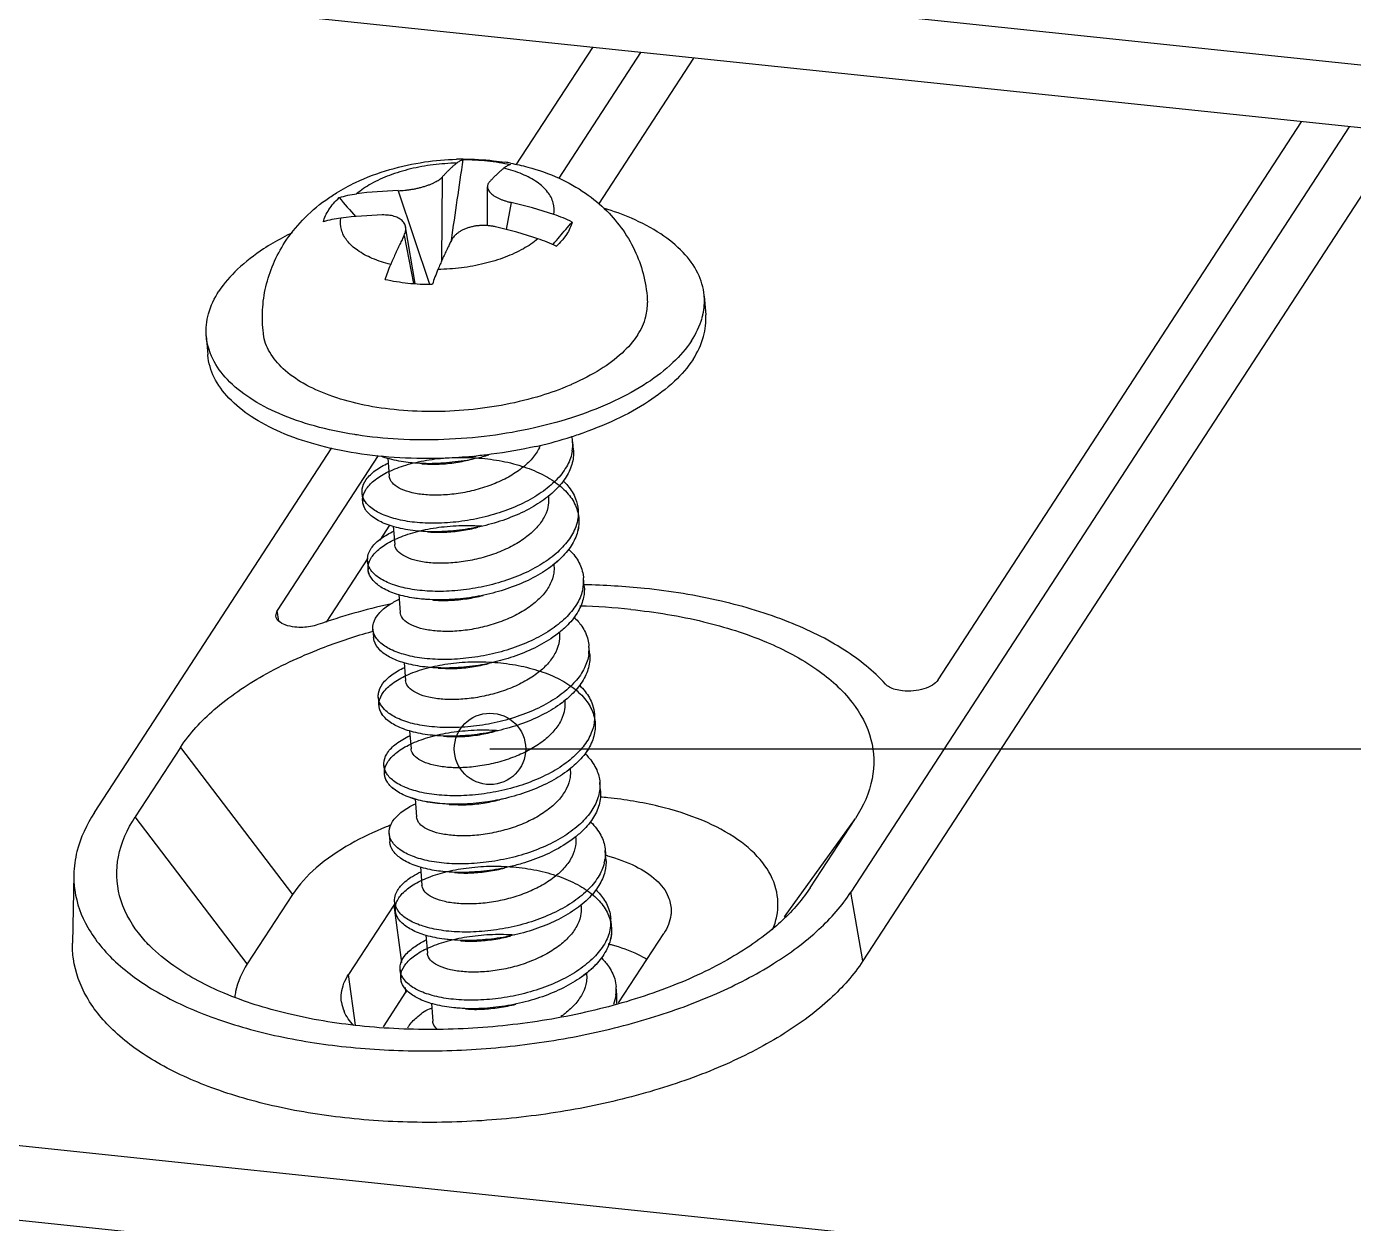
# Model space of a CAD drawing. Header units: inches. Extents: x 491 to 935, y -1750 to -1437.
# Drawn here: x 584.47 to 603.07, y -1725.82 to -1709.05 of the extents above; entities that cross this region are included whole.
import ezdxf

# ---------------------------------------------------------------- set-up
doc = ezdxf.new("R2010")
doc.units = ezdxf.units.IN
doc.header["$MEASUREMENT"] = 0
doc.layers.add('3_ALL_AXES', color=7, linetype='Continuous')
doc.layers.add('5', color=7, linetype='Continuous')
doc.layers.add('from', color=7, linetype='Continuous', lineweight=13)
doc.dimstyles.get("Standard").update_dxf_attribs({"dimtxt": 0.18, "dimasz": 0.18, "dimexe": 0.18, "dimexo": 0.0625, "dimgap": 0.09, "dimtad": 0, "dimzin": 0, "dimdsep": 46, "dimtxsty": 'Standard', "dimcen": 0.09, "dimadec": 0, "dimazin": 0, "dimtfac": 1, "dimtofl": 0, "dimtmove": 0, "dimatfit": 3, "dimfxl": 1, "dimtolj": 1, "dimtzin": 0, "dimarcsym": 0})

msp = doc.modelspace()

# ---------------------------------------------------------------- linework, layer by layer
at = {"color": 7, "linetype": 'Continuous'}
for p, q in [((590.296, -1711.159), (590.287, -1712.341)), ((590.935, -1711.838), (590.932, -1711.292)), ((589.679, -1711.348), (590.118, -1712.658)), ((591.265, -1711.514), (591.193, -1711.892)), ((589.919, -1712.648), (589.786, -1711.857)), ((589.765, -1711.974), (589.896, -1712.647)), ((592.041, -1711.961), (591.988, -1712.034)), ((591.848, -1712.105), (591.858, -1712.094)), ((592.136, -1714.986), (592.127, -1714.866)), ((589.174, -1715.583), (589.184, -1715.702)), ((592.212, -1715.941), (592.203, -1715.821)), ((589.251, -1716.537), (589.26, -1716.657)), ((592.289, -1716.896), (592.279, -1716.776)), ((589.327, -1717.492), (589.336, -1717.612)), ((592.365, -1717.85), (592.355, -1717.731)), ((589.403, -1718.447), (589.412, -1718.567)), ((592.441, -1718.805), (592.432, -1718.686)), ((589.479, -1719.402), (589.489, -1719.521)), ((592.517, -1719.76), (592.508, -1719.641)), ((589.555, -1720.357), (589.565, -1720.476)), ((592.593, -1720.715), (592.584, -1720.596)), ((589.632, -1721.312), (589.641, -1721.431)), ((592.67, -1721.67), (592.66, -1721.551)), ((589.708, -1722.267), (589.717, -1722.386)), ((592.746, -1722.625), (592.736, -1722.505))]:
    msp.add_line(p, q, dxfattribs=at)
for centre, radius, start, end in [((381.893, -1681.198), 210.803, 351.58589, 351.89665), ((687.771, -1626.764), 130.213, 220.56639, 220.72041), ((589.818, -1717.035), 5.689, 91.402, 97.2625), ((589.597, -1717.376), 5.689, 91.402, 97.2625), ((589.708, -1718.212), 6.877, 71.7432, 76.9098), ((591.247, -1713.546), 1.963, 63.6258, 71.7457), ((589.486, -1718.553), 6.877, 71.7432, 76.9098), ((530.757, -1659.674), 80.505, 319.46532, 319.65943), ((591.025, -1713.886), 1.963, 63.6258, 71.7457), ((544.903, -1671.764), 61.897, 319.34037, 319.46062), ((591.604, -1714.907), 0.524, 4.4266, 12.6371), ((591.147, -1714.698), 0.572, 333.907, 337.4091), ((591.582, -1714.909), 0.546, 350.7614, 4.4492), ((590.11, -1712.183), 2.989, 282.8822, 286.3924), ((590.842, -1714.454), 1.509, 308.3588, 308.6868), ((589.559, -1716.484), 0.317, 211.0445, 215.3136), ((591.722, -1716.817), 0.558, 348.7578, 351.985), ((591.732, -1716.818), 0.548, 351.9432, 4.3902), ((591.816, -1717.774), 0.54, 353.2743, 4.552), ((591.821, -1717.774), 0.536, 352.2788, 353.2498), ((591.045, -1717.285), 1.551, 306.9086, 308.2212), ((591.157, -1718.287), 1.492, 308.3615, 309.21), ((589.861, -1720.305), 0.313, 210.9901, 214.7367), ((592.013, -1720.634), 0.573, 346.2193, 351.9631), ((592.115, -1721.593), 0.547, 350.649, 4.4459), ((591.334, -1721.084), 1.577, 305.6233, 308.2195), ((592.207, -1722.549), 0.531, 352.1898, 4.6517), ((592.216, -1722.668), 0.531, 354.0629, 4.6551), ((592.209, -1722.667), 0.539, 352.1248, 354.0569)]:
    msp.add_arc(centre, radius, start, end, dxfattribs=at)
for points, start_tangent, end_tangent in [([(590.501, -1710.962), (590.546, -1710.931), (590.591, -1710.912)], (0.779853, 0.625963), (0.95978, 0.280754)), ([(590.591, -1710.912), (590.934, -1710.93), (591.254, -1710.982)], (1, -0.000593), (0.975716, -0.219041)), ([(590.501, -1710.962), (590.172, -1710.986), (589.853, -1711.044), (589.558, -1711.134), (589.303, -1711.252), (589.099, -1711.392)], (-0.999856, -0.016944), (-0.761486, -0.648181)), ([(590.501, -1710.962), (590.467, -1710.991), (590.431, -1711.022), (590.396, -1711.055), (590.361, -1711.09), (590.327, -1711.125), (590.296, -1711.159)], (-0.779853, -0.625963), (-0.668019, -0.744144)), ([(591.163, -1711.032), (591.129, -1711.06), (591.094, -1711.091), (591.058, -1711.125), (591.023, -1711.159), (590.989, -1711.194), (590.958, -1711.228)], (-0.779853, -0.625963), (-0.668019, -0.744144)), ([(591.254, -1710.982), (591.209, -1711.001), (591.163, -1711.032)], (-0.95978, -0.280754), (-0.779853, -0.625963)), ([(591.862, -1711.682), (591.855, -1711.52), (591.776, -1711.367), (591.629, -1711.23), (591.421, -1711.117), (591.163, -1711.032)], (0.173666, 0.984805), (-0.970576, 0.240796)), ([(589.679, -1711.348), (589.726, -1711.346), (589.773, -1711.342), (589.821, -1711.337), (589.871, -1711.329), (589.922, -1711.32), (589.974, -1711.308), (590.024, -1711.295), (590.073, -1711.28), (590.118, -1711.264), (590.16, -1711.247), (590.197, -1711.229), (590.228, -1711.212), (590.255, -1711.194), (590.277, -1711.177), (590.296, -1711.159)], (0.999688, 0.024997), (0.668019, 0.744144)), ([(590.958, -1711.228), (590.944, -1711.247), (590.936, -1711.266), (590.932, -1711.286), (590.932, -1711.292)], (-0.668019, -0.744144), (0.005353, -0.999986)), ([(590.932, -1711.292), (590.933, -1711.307), (590.94, -1711.329), (590.952, -1711.351), (590.971, -1711.374), (590.995, -1711.397), (591.024, -1711.419), (591.058, -1711.439), (591.095, -1711.458), (591.134, -1711.474), (591.175, -1711.489), (591.219, -1711.502), (591.265, -1711.514)], (0.005353, -0.999986), (0.97408, -0.226202)), ([(588.711, -1711.612), (588.775, -1711.527), (588.855, -1711.445)], (0.545667, 0.838002), (0.737137, 0.675743)), ([(588.855, -1711.445), (588.975, -1711.413), (589.099, -1711.392)], (0.954635, 0.297777), (0.991898, 0.12704)), ([(588.633, -1711.785), (588.663, -1711.698), (588.711, -1711.612)], (0.239257, 0.970956), (0.545667, 0.838002)), ([(589.786, -1711.857), (589.78, -1711.831), (589.767, -1711.804), (589.748, -1711.779), (589.724, -1711.757), (589.694, -1711.737), (589.661, -1711.721), (589.624, -1711.708), (589.586, -1711.698), (589.545, -1711.692), (589.503, -1711.689), (589.458, -1711.688)], (-0.165177, 0.986264), (-0.999688, -0.024997)), ([(588.878, -1711.732), (588.753, -1711.754), (588.633, -1711.785)], (-0.991898, -0.12704), (-0.954635, -0.297777)), ([(589.576, -1712.383), (589.318, -1712.297), (589.111, -1712.184), (588.964, -1712.047), (588.885, -1711.894), (588.878, -1711.732)], (-0.970576, 0.240796), (0.173666, 0.984805)), ([(589.765, -1711.974), (589.778, -1711.944), (589.785, -1711.915), (589.788, -1711.887), (589.787, -1711.859), (589.786, -1711.857)], (0.450014, 0.893022), (-0.165177, 0.986264)), ([(591.043, -1711.855), (590.995, -1711.845), (590.948, -1711.839), (590.899, -1711.836), (590.849, -1711.836), (590.797, -1711.84), (590.745, -1711.847), (590.694, -1711.859), (590.646, -1711.873), (590.6, -1711.892), (590.559, -1711.913), (590.523, -1711.936), (590.492, -1711.961), (590.466, -1711.987), (590.444, -1712.014), (590.427, -1712.044)], (-0.97408, 0.226202), (-0.450014, -0.893022)), ([(592.119, -1711.787), (592.089, -1711.875), (592.041, -1711.961)], (-0.239257, -0.970956), (-0.545667, -0.838002)), ([(589.765, -1711.974), (589.735, -1712.035), (589.704, -1712.099), (589.671, -1712.168), (589.639, -1712.239), (589.607, -1712.311), (589.576, -1712.383)], (-0.450014, -0.893022), (-0.390975, -0.920401)), ([(591.64, -1712.022), (591.436, -1712.162), (591.181, -1712.28), (590.887, -1712.37), (590.567, -1712.429), (590.238, -1712.452)], (-0.761486, -0.648181), (-0.999856, -0.016944)), ([(590.427, -1712.044), (590.397, -1712.104), (590.366, -1712.169), (590.334, -1712.237), (590.301, -1712.308), (590.269, -1712.38), (590.238, -1712.452)], (-0.450014, -0.893022), (-0.390975, -0.920401)), ([(591.988, -1712.034), (591.977, -1712.046), (591.897, -1712.128)], (-0.639953, -0.768414), (-0.737137, -0.675743)), ([(589.499, -1712.591), (589.535, -1712.488), (589.576, -1712.383)], (0.311926, 0.950106), (0.390975, 0.920401)), ([(589.499, -1712.591), (589.818, -1712.643), (590.161, -1712.66)], (0.975716, -0.219041), (1, -0.000593)), ([(590.238, -1712.452), (590.197, -1712.557), (590.161, -1712.66)], (-0.390975, -0.920401), (-0.311926, -0.950106)), ([(592.121, -1714.997), (592.053, -1715.193), (591.916, -1715.383), (591.717, -1715.557), (591.466, -1715.71), (591.175, -1715.835), (590.858, -1715.928), (590.531, -1715.987), (590.21, -1716.009), (589.911, -1715.996), (589.648, -1715.949), (589.434, -1715.873), (589.279, -1715.773), (589.206, -1715.684)], (-0.16055, -0.987028), (-0.490765, 0.871292)), ([(591.66, -1714.95), (591.56, -1715.1), (591.411, -1715.239), (591.226, -1715.361), (591.011, -1715.462), (590.771, -1715.54), (590.523, -1715.592), (590.285, -1715.614), (590.067, -1715.61), (589.875, -1715.581), (589.721, -1715.529), (589.617, -1715.462), (589.563, -1715.382), (589.557, -1715.35)], (-0.439621, -0.898183), (-0.070821, 0.997489)), ([(592.136, -1714.986), (592.137, -1715.06), (592.088, -1715.259), (591.969, -1715.452), (591.785, -1715.632)], (0.080798, -0.99673), (-0.780572, -0.625066)), ([(589.175, -1715.582), (589.177, -1715.527), (589.233, -1715.397), (589.36, -1715.272), (589.542, -1715.165)], (-0.083394, 0.996517), (0.903287, 0.429037)), ([(591.778, -1715.638), (591.545, -1715.792), (591.262, -1715.926), (590.948, -1716.028), (590.621, -1716.095), (590.295, -1716.126), (589.988, -1716.121), (589.714, -1716.082), (589.486, -1716.011), (589.317, -1715.916), (589.214, -1715.801), (589.183, -1715.674), (589.226, -1715.542), (589.339, -1715.415), (589.519, -1715.3), (589.756, -1715.204), (590.039, -1715.133), (590.354, -1715.093), (590.686, -1715.088), (591.018, -1715.118), (591.335, -1715.185), (591.621, -1715.287), (591.862, -1715.42), (592.046, -1715.579), (592.165, -1715.759), (592.213, -1715.952), (592.188, -1716.151), (592.09, -1716.347), (591.926, -1716.532), (591.703, -1716.699), (591.432, -1716.841), (591.126, -1716.954), (590.802, -1717.032), (590.474, -1717.075), (590.159, -1717.081), (589.872, -1717.053), (589.629, -1716.992), (589.44, -1716.903), (589.316, -1716.794), (589.261, -1716.67), (589.281, -1716.539), (589.372, -1716.41), (589.532, -1716.29), (589.752, -1716.187), (590.021, -1716.107), (590.328, -1716.057), (590.656, -1716.04), (590.852, -1716.047)], (-0.784137, -0.620587), (0.997816, -0.066059)), ([(590.015, -1716.123), (589.988, -1716.121), (589.714, -1716.082), (589.486, -1716.011), (589.317, -1715.916), (589.214, -1715.801), (589.183, -1715.674), (589.226, -1715.542), (589.339, -1715.415), (589.519, -1715.3), (589.756, -1715.204), (590.039, -1715.133), (590.354, -1715.093), (590.686, -1715.088), (591.018, -1715.118), (591.335, -1715.185), (591.621, -1715.287), (591.862, -1715.42), (592.046, -1715.579), (592.165, -1715.759), (592.213, -1715.952), (592.188, -1716.151), (592.09, -1716.347), (591.926, -1716.532), (591.703, -1716.699), (591.432, -1716.841), (591.126, -1716.954), (590.802, -1717.032), (590.474, -1717.075), (590.159, -1717.081), (589.872, -1717.053), (589.629, -1716.992), (589.44, -1716.903), (589.316, -1716.794), (589.261, -1716.67), (589.281, -1716.539), (589.372, -1716.41), (589.532, -1716.29), (589.752, -1716.187), (590.021, -1716.107), (590.328, -1716.057), (590.656, -1716.04), (590.852, -1716.047)], (-0.997829, 0.065863), (0.997816, -0.066059)), ([(589.939, -1715.168), (589.82, -1715.157), (589.56, -1715.108), (589.442, -1715.07)], (-0.997824, 0.065928), (-0.934085, 0.35705)), ([(590.776, -1715.096), (590.769, -1715.098), (590.44, -1715.154), (590.119, -1715.174), (589.939, -1715.168)], (-0.974765, -0.223233), (-0.997824, 0.065928)), ([(590.015, -1715.174), (590.036, -1715.176), (590.254, -1715.18), (590.491, -1715.157), (590.72, -1715.11)], (0.995742, -0.092188), (0.96837, 0.249519)), ([(591.994, -1715.415), (592.058, -1715.484), (592.167, -1715.666), (592.203, -1715.821)], (0.717654, -0.6964), (0.081458, -0.996677)), ([(589.206, -1715.684), (589.192, -1715.655), (589.175, -1715.582)], (-0.490765, 0.871292), (-0.083394, 0.996517)), ([(590.015, -1716.123), (589.988, -1716.121), (589.714, -1716.082), (589.486, -1716.011), (589.317, -1715.916), (589.214, -1715.801), (589.184, -1715.702)], (-0.997829, 0.065863), (-0.089192, 0.996014)), ([(591.788, -1715.653), (591.785, -1715.751), (591.737, -1715.904)], (0.078323, -0.996928), (-0.439621, -0.898183)), ([(592.199, -1715.938), (592.17, -1716.057), (592.064, -1716.25), (591.893, -1716.433), (591.665, -1716.597), (591.391, -1716.735), (591.085, -1716.844), (590.761, -1716.919), (590.435, -1716.958), (590.124, -1716.961), (589.842, -1716.93), (589.603, -1716.867), (589.42, -1716.777), (589.3, -1716.667)], (-0.138818, -0.990318), (-0.577815, 0.816168)), ([(591.737, -1715.904), (591.635, -1716.056), (591.483, -1716.197), (591.293, -1716.321), (591.077, -1716.42), (590.841, -1716.497), (590.595, -1716.547), (590.358, -1716.569), (590.141, -1716.565), (589.953, -1716.536), (589.801, -1716.486), (589.696, -1716.419), (589.64, -1716.338), (589.634, -1716.305)], (-0.439621, -0.898183), (-0.070663, 0.9975)), ([(592.212, -1715.941), (592.213, -1715.952), (592.188, -1716.151), (592.09, -1716.347), (591.926, -1716.532), (591.854, -1716.593)], (0.080485, -0.996756), (-0.784375, -0.620287)), ([(592.203, -1715.821), (592.205, -1715.859), (592.199, -1715.938)], (0.081458, -0.996677), (-0.138818, -0.990318)), ([(589.251, -1716.537), (589.274, -1716.413), (589.369, -1716.284), (589.53, -1716.166), (589.617, -1716.12)], (-0.076481, 0.997071), (0.902539, 0.430609)), ([(590.091, -1716.129), (590.113, -1716.131), (590.332, -1716.134), (590.568, -1716.111), (590.797, -1716.065)], (0.995742, -0.092182), (0.968369, 0.249521)), ([(592.07, -1716.37), (592.202, -1716.537), (592.273, -1716.728), (592.279, -1716.776)], (0.717819, -0.696229), (0.0776, -0.996985)), ([(589.288, -1716.647), (589.251, -1716.543), (589.251, -1716.537)], (-0.515423, 0.856936), (-0.076481, 0.997071)), ([(590.091, -1717.078), (589.872, -1717.053), (589.629, -1716.992), (589.44, -1716.903), (589.316, -1716.794), (589.261, -1716.67), (589.26, -1716.657)], (-0.997845, 0.065622), (-0.073011, 0.997331)), ([(591.864, -1716.608), (591.861, -1716.709), (591.813, -1716.859)], (0.078305, -0.996929), (-0.439621, -0.898183)), ([(591.813, -1716.859), (591.712, -1717.01), (591.561, -1717.151), (591.371, -1717.275), (591.156, -1717.374), (590.923, -1717.45), (590.681, -1717.501), (590.445, -1717.524), (590.226, -1717.52), (590.034, -1717.492), (589.881, -1717.443), (589.774, -1717.376), (589.717, -1717.295), (589.71, -1717.26)], (-0.439621, -0.898183), (-0.07207, 0.9974)), ([(592.289, -1716.896), (592.279, -1717.045), (592.203, -1717.243), (592.058, -1717.433), (591.929, -1717.549)], (0.0776, -0.996985), (-0.785191, -0.619254)), ([(589.327, -1717.492), (589.335, -1717.408), (589.409, -1717.277), (589.553, -1717.154), (589.693, -1717.075)], (-0.072428, 0.997374), (0.902926, 0.429795)), ([(592.27, -1716.926), (592.194, -1717.124), (592.048, -1717.314), (591.84, -1717.488), (591.581, -1717.638), (591.283, -1717.76), (590.961, -1717.849), (590.631, -1717.902), (590.31, -1717.919), (590.013, -1717.899), (589.756, -1717.846), (589.551, -1717.765), (589.408, -1717.66), (589.361, -1717.597)], (-0.194958, -0.980812), (-0.505517, 0.862817)), ([(590.167, -1717.084), (590.19, -1717.086), (590.409, -1717.089), (590.646, -1717.066), (590.873, -1717.02)], (0.995743, -0.092177), (0.968369, 0.249523)), ([(592.143, -1717.322), (592.254, -1717.452), (592.34, -1717.64), (592.355, -1717.731)], (0.720666, -0.693282), (0.079187, -0.99686)), ([(589.361, -1717.597), (589.335, -1717.538), (589.327, -1717.492)], (-0.505517, 0.862817), (-0.072428, 0.997374)), ([(590.168, -1718.033), (590.023, -1718.019), (589.766, -1717.966), (589.56, -1717.884), (589.418, -1717.779), (589.345, -1717.657), (589.337, -1717.612)], (-0.997829, 0.065863), (-0.072428, 0.997374)), ([(591.929, -1717.549), (591.85, -1717.607), (591.591, -1717.758), (591.292, -1717.88), (591.005, -1717.961)], (-0.785191, -0.619254), (-0.974775, -0.223188)), ([(591.94, -1717.562), (591.938, -1717.658), (591.889, -1717.814)], (0.078678, -0.9969), (-0.439621, -0.898183)), ([(591.889, -1717.814), (591.79, -1717.963), (591.644, -1718.101), (591.458, -1718.223), (591.244, -1718.325), (591.007, -1718.403), (590.764, -1718.454), (590.529, -1718.478), (590.308, -1718.476), (590.111, -1718.447), (589.955, -1718.397), (589.849, -1718.329), (589.793, -1718.249), (589.786, -1718.215)], (-0.439621, -0.898183), (-0.072082, 0.997399)), ([(591.976, -1718.526), (591.727, -1718.682), (591.436, -1718.811), (591.118, -1718.907), (590.789, -1718.968), (590.464, -1718.993), (590.161, -1718.981), (589.894, -1718.935), (589.676, -1718.859), (589.519, -1718.758), (589.431, -1718.64), (589.415, -1718.511), (589.473, -1718.379), (589.602, -1718.254), (589.795, -1718.142), (590.044, -1718.05), (590.337, -1717.986), (590.658, -1717.953), (590.993, -1717.956), (591.324, -1717.995), (591.636, -1718.071), (591.913, -1718.181), (592.142, -1718.322), (592.311, -1718.487), (592.413, -1718.672), (592.442, -1718.868), (592.398, -1719.067), (592.282, -1719.262), (592.1, -1719.443), (591.862, -1719.605), (591.579, -1719.74), (591.266, -1719.844), (590.937, -1719.913), (590.61, -1719.945), (590.301, -1719.941), (590.025, -1719.903), (589.795, -1719.833), (589.624, -1719.737), (589.52, -1719.622), (589.488, -1719.494), (589.53, -1719.363), (589.644, -1719.235), (589.824, -1719.119), (590.062, -1719.023), (590.346, -1718.952), (590.662, -1718.913), (590.995, -1718.907), (591.081, -1718.912)], (-0.799528, -0.600629), (0.997824, -0.065939)), ([(590.244, -1718.988), (590.161, -1718.981), (589.894, -1718.935), (589.676, -1718.859), (589.519, -1718.758), (589.431, -1718.64), (589.415, -1718.511), (589.473, -1718.379), (589.602, -1718.254), (589.795, -1718.142), (590.044, -1718.05), (590.337, -1717.986), (590.658, -1717.953), (590.993, -1717.956), (591.324, -1717.995), (591.636, -1718.071), (591.913, -1718.181), (592.142, -1718.322), (592.311, -1718.487), (592.413, -1718.672), (592.442, -1718.868), (592.398, -1719.067), (592.282, -1719.262), (592.1, -1719.443), (591.862, -1719.605), (591.579, -1719.74), (591.266, -1719.844), (590.937, -1719.913), (590.61, -1719.945), (590.301, -1719.941), (590.025, -1719.903), (589.795, -1719.833), (589.624, -1719.737), (589.52, -1719.622), (589.488, -1719.494), (589.53, -1719.363), (589.644, -1719.235), (589.824, -1719.119), (590.062, -1719.023), (590.346, -1718.952), (590.662, -1718.913), (590.995, -1718.907), (591.081, -1718.912)], (-0.997822, 0.065969), (0.997824, -0.065939)), ([(592.352, -1717.846), (592.293, -1718.036), (592.162, -1718.228), (591.967, -1718.406), (591.718, -1718.563), (591.427, -1718.691), (591.109, -1718.788), (590.779, -1718.849), (590.455, -1718.873), (590.151, -1718.861), (589.884, -1718.816), (589.667, -1718.74), (589.51, -1718.639), (589.435, -1718.549)], (-0.134334, -0.990936), (-0.489888, 0.871786)), ([(591.005, -1717.961), (590.971, -1717.969), (590.641, -1718.022), (590.319, -1718.038), (590.168, -1718.033)], (-0.974775, -0.223188), (-0.997829, 0.065863)), ([(590.243, -1718.039), (590.261, -1718.04), (590.48, -1718.044), (590.716, -1718.022), (590.949, -1717.975)], (0.99574, -0.09221), (0.968371, 0.249515)), ([(592.365, -1717.85), (592.363, -1717.957), (592.302, -1718.155), (592.171, -1718.348), (592.004, -1718.504)], (0.079187, -0.99686), (-0.785559, -0.618786)), ([(589.403, -1718.447), (589.405, -1718.392), (589.463, -1718.26), (589.592, -1718.134), (589.77, -1718.029)], (-0.083579, 0.996501), (0.903254, 0.429106)), ([(592.22, -1718.278), (592.302, -1718.368), (592.403, -1718.553), (592.431, -1718.686)], (0.719795, -0.694186), (0.08126, -0.996693)), ([(589.435, -1718.549), (589.421, -1718.521), (589.403, -1718.447)], (-0.489888, 0.871786), (-0.083579, 0.996501)), ([(590.244, -1718.988), (590.161, -1718.981), (589.894, -1718.935), (589.676, -1718.859), (589.519, -1718.758), (589.431, -1718.64), (589.413, -1718.566)], (-0.997822, 0.065969), (-0.083579, 0.996501)), ([(592.017, -1718.517), (592.014, -1718.614), (591.965, -1718.769)], (0.078896, -0.996883), (-0.439621, -0.898183)), ([(592.431, -1718.686), (592.433, -1718.749), (592.428, -1718.802)], (0.08126, -0.996693), (-0.137335, -0.990525)), ([(592.428, -1718.802), (592.388, -1718.948), (592.272, -1719.142), (592.091, -1719.324), (591.852, -1719.486), (591.569, -1719.621), (591.256, -1719.725), (590.928, -1719.794), (590.601, -1719.826), (590.291, -1719.822), (590.015, -1719.783), (589.786, -1719.713), (589.615, -1719.618), (589.511, -1719.503)], (-0.137335, -0.990525), (-0.479748, 0.877407)), ([(591.965, -1718.769), (591.864, -1718.919), (591.716, -1719.059), (591.53, -1719.181), (591.315, -1719.281), (591.075, -1719.36), (590.827, -1719.411), (590.589, -1719.434), (590.372, -1719.43), (590.179, -1719.4), (590.026, -1719.349), (589.922, -1719.281), (589.868, -1719.201), (589.862, -1719.17)], (-0.439621, -0.898183), (-0.070753, 0.997494)), ([(590.32, -1718.994), (590.338, -1718.995), (590.557, -1718.999), (590.793, -1718.977), (591.025, -1718.929)], (0.99574, -0.092204), (0.968371, 0.249515)), ([(592.441, -1718.805), (592.442, -1718.868), (592.398, -1719.067), (592.282, -1719.262), (592.1, -1719.443)], (0.08126, -0.996693), (-0.774817, -0.632186)), ([(589.479, -1719.402), (589.479, -1719.375), (589.52, -1719.243), (589.634, -1719.116), (589.815, -1719), (589.846, -1718.985)], (-0.089243, 0.99601), (0.902744, 0.430178)), ([(592.299, -1719.235), (592.346, -1719.285), (592.463, -1719.466), (592.508, -1719.641)], (0.716714, -0.697367), (0.080943, -0.996719)), ([(589.511, -1719.503), (589.479, -1719.402)], (-0.479748, 0.877407), (-0.089243, 0.99601)), ([(592.093, -1719.472), (592.09, -1719.57), (592.041, -1719.724)], (0.078313, -0.996929), (-0.439621, -0.898183)), ([(590.32, -1719.943), (590.301, -1719.941), (590.025, -1719.903), (589.795, -1719.833), (589.624, -1719.737), (589.52, -1719.622), (589.489, -1719.521)], (-0.997831, 0.065825), (-0.089243, 0.99601)), ([(592.508, -1719.641), (592.509, -1719.66), (592.504, -1719.759)], (0.080943, -0.996719), (-0.140332, -0.990105)), ([(592.504, -1719.759), (592.48, -1719.859), (592.38, -1720.055), (592.212, -1720.241), (591.985, -1720.407), (591.711, -1720.549), (591.403, -1720.66), (591.076, -1720.736), (590.747, -1720.777), (590.433, -1720.781), (590.148, -1720.749), (589.908, -1720.686), (589.723, -1720.595), (589.604, -1720.484)], (-0.140332, -0.990105), (-0.569648, 0.821889)), ([(592.041, -1719.724), (591.94, -1719.875), (591.788, -1720.017), (591.598, -1720.14), (591.382, -1720.24), (591.146, -1720.316), (590.9, -1720.367), (590.664, -1720.389), (590.447, -1720.384), (590.258, -1720.356), (590.107, -1720.306), (590.001, -1720.239), (589.945, -1720.158), (589.939, -1720.125)], (-0.439621, -0.898183), (-0.070758, 0.997493)), ([(591.157, -1719.871), (590.937, -1719.913), (590.61, -1719.945), (590.32, -1719.943)], (-0.974745, -0.22332), (-0.997831, 0.065825)), ([(592.517, -1719.76), (592.518, -1719.779), (592.49, -1719.979), (592.389, -1720.175), (592.221, -1720.36), (592.159, -1720.412)], (0.080943, -0.996719), (-0.784261, -0.620431)), ([(589.555, -1720.357), (589.581, -1720.227), (589.68, -1720.098), (589.846, -1719.979), (589.922, -1719.94)], (-0.078605, 0.996906), (0.902502, 0.430686)), ([(590.396, -1719.949), (590.415, -1719.95), (590.633, -1719.954), (590.87, -1719.931), (591.101, -1719.884)], (0.995741, -0.092199), (0.968371, 0.249516)), ([(592.375, -1720.19), (592.388, -1720.203), (592.52, -1720.38), (592.582, -1720.572), (592.584, -1720.596)], (0.716684, -0.697398), (0.077965, -0.996956)), ([(589.592, -1720.467), (589.555, -1720.358), (589.555, -1720.357)], (-0.514704, 0.857368), (-0.078605, 0.996906)), ([(592.159, -1720.412), (591.994, -1720.526), (591.72, -1720.668), (591.412, -1720.779), (591.233, -1720.826)], (-0.784261, -0.620431), (-0.974764, -0.223238)), ([(592.169, -1720.427), (592.166, -1720.528), (592.118, -1720.679)], (0.078332, -0.996927), (-0.439621, -0.898183)), ([(590.396, -1720.897), (590.158, -1720.869), (589.917, -1720.805), (589.732, -1720.715), (589.613, -1720.603), (589.565, -1720.478), (589.565, -1720.476)], (-0.997846, 0.065595), (-0.078605, 0.996906)), ([(592.584, -1720.596), (592.58, -1720.714)], (0.077965, -0.996956), (-0.139643, -0.990202)), ([(592.569, -1720.771), (592.484, -1720.968), (592.33, -1721.156), (592.115, -1721.328), (591.85, -1721.475), (591.548, -1721.593), (591.224, -1721.678), (590.895, -1721.726), (590.576, -1721.738), (590.283, -1721.714), (590.032, -1721.657), (589.834, -1721.572), (589.7, -1721.465)], (-0.23808, -0.971246), (-0.647483, 0.76208)), ([(592.118, -1720.679), (592.017, -1720.829), (591.866, -1720.971), (591.676, -1721.094), (591.461, -1721.194), (591.228, -1721.27), (590.987, -1721.32), (590.751, -1721.343), (590.532, -1721.34), (590.339, -1721.312), (590.186, -1721.262), (590.079, -1721.196), (590.022, -1721.115), (590.015, -1721.079)], (-0.439621, -0.898183), (-0.072085, 0.997399)), ([(592.593, -1720.715), (592.579, -1720.89), (592.493, -1721.088), (592.34, -1721.276), (592.234, -1721.368)], (0.077965, -0.996956), (-0.784826, -0.619717)), ([(589.632, -1721.312), (589.646, -1721.211), (589.728, -1721.08), (589.881, -1720.958), (589.998, -1720.895)], (-0.069783, 0.997562), (0.90271, 0.430249)), ([(592.234, -1721.368), (592.125, -1721.447), (591.86, -1721.594), (591.558, -1721.712), (591.234, -1721.797), (590.904, -1721.845), (590.585, -1721.857), (590.293, -1721.833), (590.041, -1721.777), (589.844, -1721.691), (589.709, -1721.584), (589.645, -1721.461), (589.655, -1721.33), (589.738, -1721.2), (589.89, -1721.078), (590.104, -1720.972), (590.37, -1720.889), (590.674, -1720.836), (591.001, -1720.815), (591.336, -1720.83), (591.663, -1720.882), (591.964, -1720.97), (592.226, -1721.091), (592.436, -1721.241), (592.583, -1721.414), (592.66, -1721.603), (592.664, -1721.801), (592.594, -1722), (592.455, -1722.191), (592.253, -1722.366), (591.997, -1722.519), (591.702, -1722.644), (591.382, -1722.736), (591.052, -1722.793), (590.73, -1722.813), (590.43, -1722.796), (590.168, -1722.746), (589.958, -1722.667), (589.809, -1722.564), (589.729, -1722.444), (589.723, -1722.314), (589.79, -1722.183), (589.927, -1722.058), (590.129, -1721.948), (590.384, -1721.86), (590.681, -1721.8), (591.005, -1721.771), (591.31, -1721.776)], (-0.784826, -0.619717), (0.997815, -0.066072)), ([(590.472, -1721.852), (590.293, -1721.833), (590.041, -1721.777), (589.844, -1721.691), (589.709, -1721.584), (589.645, -1721.461), (589.655, -1721.33), (589.738, -1721.2), (589.89, -1721.078), (590.104, -1720.972), (590.37, -1720.889), (590.674, -1720.836), (591.001, -1720.815), (591.336, -1720.83), (591.663, -1720.882), (591.964, -1720.97), (592.226, -1721.091), (592.436, -1721.241), (592.583, -1721.414), (592.66, -1721.603), (592.664, -1721.801), (592.594, -1722), (592.455, -1722.191), (592.253, -1722.366), (591.997, -1722.519), (591.702, -1722.644), (591.382, -1722.736), (591.052, -1722.793), (590.73, -1722.813), (590.43, -1722.796), (590.168, -1722.746), (589.958, -1722.667), (589.809, -1722.564), (589.729, -1722.444), (589.723, -1722.314), (589.79, -1722.183), (589.927, -1722.058), (590.129, -1721.948), (590.384, -1721.86), (590.681, -1721.8), (591.005, -1721.771), (591.31, -1721.776)], (-0.997837, 0.065744), (0.997815, -0.066072)), ([(591.233, -1720.826), (591.086, -1720.856), (590.757, -1720.896), (590.442, -1720.9), (590.396, -1720.897)], (-0.974764, -0.223238), (-0.997846, 0.065595)), ([(590.472, -1720.903), (590.492, -1720.905), (590.711, -1720.909), (590.947, -1720.886), (591.178, -1720.839)], (0.995741, -0.092192), (0.96837, 0.249518)), ([(592.449, -1721.142), (592.573, -1721.295), (592.651, -1721.484), (592.66, -1721.551)], (0.719977, -0.693998), (0.078016, -0.996952)), ([(589.667, -1721.418), (589.636, -1721.342), (589.632, -1721.312)], (-0.511055, 0.859548), (-0.069783, 0.997562)), ([(590.472, -1721.852), (590.293, -1721.833), (590.041, -1721.777), (589.844, -1721.691), (589.709, -1721.584), (589.645, -1721.461), (589.641, -1721.431)], (-0.997837, 0.065744), (-0.069783, 0.997562)), ([(589.7, -1721.465), (589.667, -1721.418)], (-0.647483, 0.76208), (-0.511055, 0.859548)), ([(592.245, -1721.382), (592.243, -1721.477), (592.194, -1721.634)], (0.078676, -0.9969), (-0.439621, -0.898183)), ([(592.654, -1721.682), (592.585, -1721.88), (592.445, -1722.071), (592.243, -1722.247), (591.988, -1722.4), (591.693, -1722.525), (591.372, -1722.617), (591.043, -1722.674), (590.72, -1722.693), (590.42, -1722.677), (590.159, -1722.627), (589.948, -1722.548), (589.8, -1722.445), (589.741, -1722.37)], (-0.162487, -0.986711), (-0.499463, 0.866335)), ([(592.194, -1721.634), (592.094, -1721.783), (591.949, -1721.92), (591.763, -1722.043), (591.548, -1722.144), (591.312, -1722.223), (591.068, -1722.274), (590.834, -1722.298), (590.612, -1722.295), (590.416, -1722.267), (590.26, -1722.216), (590.153, -1722.149), (590.098, -1722.069), (590.091, -1722.034)], (-0.439621, -0.898183), (-0.072081, 0.997399)), ([(592.67, -1721.67), (592.664, -1721.801), (592.594, -1722), (592.455, -1722.191), (592.31, -1722.323)], (0.078016, -0.996952), (-0.785384, -0.619008)), ([(589.708, -1722.267), (589.713, -1722.194), (589.78, -1722.063), (589.918, -1721.939), (590.074, -1721.849)], (-0.076775, 0.997048), (0.903087, 0.429458)), ([(590.548, -1721.858), (590.565, -1721.86), (590.783, -1721.864), (591.019, -1721.842), (591.254, -1721.794)], (0.995738, -0.092224), (0.968372, 0.249512)), ([(592.525, -1722.097), (592.623, -1722.21), (592.716, -1722.396), (592.736, -1722.505)], (0.720606, -0.693345), (0.080187, -0.99678)), ([(589.741, -1722.37), (589.72, -1722.324), (589.708, -1722.267)], (-0.499463, 0.866335), (-0.076775, 0.997048)), ([(590.549, -1722.807), (590.43, -1722.796), (590.168, -1722.746), (589.958, -1722.667), (589.809, -1722.564), (589.729, -1722.444), (589.718, -1722.386)], (-0.997824, 0.06593), (-0.076775, 0.997048)), ([(592.322, -1722.337), (592.319, -1722.433), (592.27, -1722.589)], (0.078881, -0.996884), (-0.439621, -0.898183)), ([(592.27, -1722.589), (592.169, -1722.739), (592.02, -1722.879), (591.962, -1722.922)], (-0.439621, -0.898183), (-0.822645, -0.568556)), ([(592.733, -1722.621), (592.698, -1722.756)], (-0.135575, -0.990767), (-0.360526, -0.932749)), ([(589.815, -1723.081), (589.836, -1723.047), (589.958, -1722.92), (590.146, -1722.806), (590.152, -1722.804)], (0.462399, 0.886672), (0.903179, 0.429265)), ([(590.624, -1722.813), (590.642, -1722.815), (590.859, -1722.819), (591.096, -1722.796), (591.33, -1722.749)], (0.995739, -0.092219), (0.968371, 0.249513)), ([(590.229, -1723.103), (590.227, -1723.101), (590.173, -1723.021), (590.167, -1722.989)], (-0.735747, 0.677256), (-0.070688, 0.997498))]:
    msp.add_spline(points, degree=3, dxfattribs=dict(at, start_tangent=start_tangent, end_tangent=end_tangent))
at = {"layer": '3_ALL_AXES', "color": 7, "linetype": 'Continuous'}
for p, q in [((593.97, -1712.825), (593.991, -1713.086)), ((586.992, -1713.382), (587.013, -1713.643)), ((589.537, -1715.099), (589.557, -1715.35)), ((591.786, -1715.631), (591.788, -1715.653)), ((589.613, -1716.051), (589.633, -1716.305)), ((591.862, -1716.58), (591.864, -1716.608)), ((589.689, -1717.007), (589.709, -1717.26)), ((591.938, -1717.533), (591.941, -1717.562)), ((589.766, -1717.966), (589.786, -1718.215)), ((592.015, -1718.491), (592.017, -1718.517)), ((589.842, -1718.917), (589.862, -1719.17)), ((592.091, -1719.449), (592.093, -1719.472)), ((589.918, -1719.87), (589.938, -1720.125)), ((592.167, -1720.4), (592.169, -1720.427)), ((589.994, -1720.826), (590.014, -1721.08)), ((592.243, -1721.353), (592.245, -1721.382)), ((590.07, -1721.783), (590.091, -1722.034)), ((592.319, -1722.308), (592.322, -1722.337)), ((590.147, -1722.738), (590.167, -1722.989))]:
    msp.add_line(p, q, dxfattribs=at)
for centre, radius, start, end in [((590.611, -1714.732), 3.827, 91.1576, 91.7163), ((590.611, -1714.714), 3.809, 90.2909, 91.1582), ((590.655, -1714.22), 3.313, 79.5201, 80.9013), ((589.958, -1715.553), 4.022, 116.017, 118.1576), ((593.028, -1712.881), 0.946, 344.5894, 347.7023), ((590.279, -1709.002), 6.078, 283.0622, 287.5099), ((590.178, -1708.589), 6.503, 282.7429, 283.1067), ((590.074, -1708.005), 7.097, 275.1976, 275.6542)]:
    msp.add_arc(centre, radius, start, end, dxfattribs=at)
for points, start_tangent, end_tangent in [([(588.816, -1711.379), (589.085, -1711.233), (589.565, -1711.052), (590.052, -1710.946), (590.497, -1710.907)], (0.851243, 0.524772), (0.999551, 0.02995)), ([(590.592, -1710.905), (591.018, -1710.928), (591.178, -1710.949)], (0.999987, 0.005066), (0.98741, -0.158185)), ([(591.257, -1710.963), (591.496, -1711.017), (591.935, -1711.173), (592.306, -1711.383), (592.605, -1711.632), (592.832, -1711.903), (593.013, -1712.222), (593.124, -1712.551), (593.174, -1712.917)], (0.98331, -0.181939), (0.036568, -0.999331)), ([(588.095, -1712.069), (588.34, -1711.761), (588.666, -1711.479), (588.816, -1711.379)], (0.545667, 0.838002), (0.851243, 0.524772)), ([(593.97, -1712.825), (593.969, -1712.813), (593.88, -1712.503), (593.675, -1712.214), (593.361, -1711.955), (592.949, -1711.735), (592.571, -1711.596)], (-0.079095, 0.996867), (-0.955619, 0.294606)), ([(588.06, -1712.007), (587.794, -1712.165), (587.43, -1712.45), (587.17, -1712.756)], (-0.881512, -0.472162), (-0.545667, -0.838002)), ([(587.793, -1713.347), (587.781, -1713.02), (587.827, -1712.694), (587.932, -1712.375), (588.095, -1712.069)], (-0.122406, 0.99248), (0.545667, 0.838002)), ([(586.992, -1713.382), (587.023, -1713.075), (587.17, -1712.756)], (-0.079095, 0.996867), (0.545667, 0.838002)), ([(593.035, -1713.372), (593.153, -1713.111), (593.174, -1712.917)], (0.545667, 0.838002), (-0.034335, 0.99941)), ([(593.952, -1713.083), (593.97, -1712.825)], (0.212925, 0.977069), (-0.079095, 0.996867)), ([(593.792, -1713.451), (593.939, -1713.133)], (0.545667, 0.838002), (0.265675, 0.964063)), ([(593.813, -1713.712), (593.96, -1713.393), (593.991, -1713.086)], (0.545667, 0.838002), (-0.079095, 0.996867)), ([(592.078, -1714.079), (591.683, -1714.222), (591.189, -1714.345), (590.669, -1714.42), (590.141, -1714.444), (589.626, -1714.417), (589.144, -1714.34), (588.714, -1714.215), (588.351, -1714.047), (588.07, -1713.843), (587.882, -1713.611), (587.794, -1713.359), (587.793, -1713.347)], (-0.920606, -0.390492), (-0.121201, 0.992628)), ([(593.035, -1713.372), (592.819, -1713.623), (592.514, -1713.854), (592.13, -1714.056), (592.078, -1714.079)], (-0.545667, -0.838002), (-0.920606, -0.390492)), ([(587.051, -1713.633), (586.993, -1713.395), (586.992, -1713.382)], (-0.365236, 0.930915), (-0.079095, 0.996867)), ([(593.792, -1713.451), (593.532, -1713.758), (593.168, -1714.043), (592.713, -1714.295), (592.181, -1714.508), (591.592, -1714.672), (590.965, -1714.783), (590.321, -1714.836), (589.683, -1714.831), (589.105, -1714.772)], (-0.545667, -0.838002), (-0.988726, 0.149736)), ([(590.717, -1715.073), (590.342, -1715.097), (589.704, -1715.092), (589.093, -1715.027), (588.53, -1714.907), (588.034, -1714.733), (587.622, -1714.513), (587.308, -1714.254), (587.103, -1713.965), (587.014, -1713.655), (587.013, -1713.643)], (-0.995888, -0.090591), (-0.079095, 0.996867)), ([(589.105, -1714.772), (589.072, -1714.767), (588.509, -1714.646), (588.013, -1714.473), (587.601, -1714.253), (587.288, -1713.994), (587.083, -1713.705), (587.051, -1713.633)], (-0.988726, 0.149736), (-0.365236, 0.930915)), ([(593.813, -1713.712), (593.553, -1714.019), (593.189, -1714.303), (592.733, -1714.556), (592.202, -1714.768), (592.108, -1714.799)], (-0.545667, -0.838002), (-0.953426, -0.301627)), ([(591.613, -1714.932), (590.986, -1715.043), (590.774, -1715.067)], (-0.975368, -0.220582), (-0.995135, -0.098525))]:
    msp.add_spline(points, degree=3, dxfattribs=dict(at, start_tangent=start_tangent, end_tangent=end_tangent))
at = {"layer": '5', "color": 7, "linetype": 'Continuous'}
for p, q in [((612.497, -1710.566), (540.17, -1702.976)), ((612.914, -1711.492), (540.586, -1703.902)), ((591.336, -1710.987), (592.408, -1709.341)), ((593.077, -1709.411), (591.931, -1711.172)), ((593.822, -1709.489), (592.489, -1711.536)), ((597.248, -1718.205), (602.341, -1710.383)), ((603.01, -1710.453), (596.027, -1721.178)), ((603.755, -1710.531), (596.194, -1722.142)), ((585.425, -1720.065), (588.753, -1714.954)), ((589.399, -1715.06), (587.984, -1717.233)), ((589.56, -1716.034), (589.423, -1716.244)), ((589.258, -1716.498), (588.673, -1717.396)), ((587.965, -1717.313), (587.984, -1717.233)), ((588.01, -1717.383), (587.984, -1717.233)), ((586.629, -1719.153), (585.996, -1720.125)), ((586.629, -1719.153), (588.201, -1721.211)), ((587.567, -1722.184), (585.996, -1720.125)), ((595.095, -1721.527), (596.089, -1720.145)), ((595.456, -1721.118), (596.089, -1720.145)), ((585.136, -1720.931), (585.116, -1721.892)), ((595.456, -1721.118), (595.398, -1721.198)), ((595.456, -1721.118), (595.4, -1721.199)), ((596.194, -1722.142), (596.027, -1721.178)), ((588.201, -1721.211), (587.567, -1722.184)), ((589.62, -1721.36), (588.986, -1722.333)), ((589.62, -1721.36), (589.729, -1722.164)), ((592.77, -1722.73), (593.404, -1721.757)), ((589.083, -1723.044), (588.986, -1722.333)), ((589.786, -1722.583), (589.47, -1723.068)), ((589.777, -1722.515), (589.786, -1722.583)), ((607.208, -1727.132), (568.415, -1723.061)), ((567.781, -1724.034), (606.576, -1728.105))]:
    msp.add_line(p, q, dxfattribs=at)
for centre, radius, start, end in [((592.059, -1727.227), 10.359, 84.0455, 88.7265), ((591.985, -1726.39), 9.223, 84.0413, 88.5032), ((591.642, -1725.771), 8.568, 105.6175, 105.7908), ((591.969, -1726.066), 6.244, 84.0108, 84.9924), ((591.388, -1724.894), 4.994, 111.255, 112.046), ((591.922, -1723.266), 2.686, 75.3232, 75.5895), ((591.926, -1723.248), 2.667, 75.0532, 75.3232), ((590.312, -1721.811), 0.827, 145.462, 146.9259), ((590.458, -1723.021), 0.802, 144.7628, 146.9213), ((589.406, -1722.646), 0.523, 188.0684, 202.5277)]:
    msp.add_arc(centre, radius, start, end, dxfattribs=at)
for points, start_tangent, end_tangent in [([(596.509, -1718.263), (595.936, -1717.787), (595.158, -1717.394), (594.21, -1717.101), (593.134, -1716.923)], (-0.669682, 0.742648), (-0.994539, 0.104366)), ([(589.568, -1717.141), (588.557, -1717.429)], (-0.975107, -0.221737), (-0.944877, -0.327425)), ([(592.943, -1717.217), (593.96, -1717.389), (594.842, -1717.675), (595.548, -1718.058), (596.044, -1718.52), (596.307, -1719.038), (596.323, -1719.589), (596.089, -1720.145)], (0.994539, -0.104366), (-0.545667, -0.838002)), ([(588.234, -1717.465), (588.099, -1717.434), (588.005, -1717.38), (587.965, -1717.313)], (-0.994539, 0.104366), (-0.175097, 0.984551)), ([(588.557, -1717.429), (588.454, -1717.456), (588.343, -1717.468), (588.234, -1717.465)], (-0.944877, -0.327425), (-0.994539, 0.104366)), ([(586.629, -1719.153), (587.103, -1718.621), (587.789, -1718.144), (588.65, -1717.744), (589.31, -1717.526)], (0.545667, 0.838002), (0.962261, 0.272127)), ([(597.248, -1718.205), (597.17, -1718.276), (597.049, -1718.329), (596.902, -1718.358), (596.748, -1718.358)], (-0.545667, -0.838002), (-0.994539, 0.104366)), ([(596.748, -1718.358), (596.648, -1718.339), (596.566, -1718.307), (596.509, -1718.263)], (-0.994539, 0.104366), (-0.669682, 0.742648)), ([(594.928, -1721.707), (594.987, -1721.517), (594.975, -1721.131), (594.791, -1720.768), (594.443, -1720.445), (593.95, -1720.177), (593.332, -1719.977), (592.62, -1719.856)], (0.384375, 0.923177), (-0.994539, 0.104366)), ([(585.425, -1720.065), (585.18, -1720.609), (585.136, -1720.932)], (-0.545667, -0.838002), (-0.021733, -0.999764)), ([(586.2, -1721.932), (586.041, -1721.751), (585.778, -1721.232), (585.761, -1720.682), (585.996, -1720.125)], (-0.705102, 0.709106), (0.545667, 0.838002)), ([(589.513, -1720.265), (589.012, -1720.505), (588.532, -1720.839), (588.201, -1721.211)], (-0.926867, -0.375389), (-0.545667, -0.838002)), ([(592.614, -1720.671), (593.007, -1720.816), (593.297, -1721.011), (593.467, -1721.244), (593.506, -1721.429)], (0.966165, -0.257924), (0.026193, -0.999657)), ([(585.136, -1720.932), (585.149, -1721.152), (585.332, -1721.674), (585.722, -1722.156), (586.304, -1722.578), (587.056, -1722.926), (587.949, -1723.186), (588.951, -1723.347)], (-0.021733, -0.999764), (0.994539, -0.104366)), ([(588.951, -1723.347), (590.021, -1723.404), (591.117, -1723.353), (592.197, -1723.197), (593.219, -1722.942), (594.146, -1722.599), (594.943, -1722.18), (595.578, -1721.7), (596.027, -1721.178)], (0.994539, -0.104366), (0.545667, 0.838002)), ([(595.4, -1721.199), (594.982, -1721.649), (594.296, -1722.126), (593.435, -1722.527), (592.439, -1722.832), (591.357, -1723.028), (590.24, -1723.103), (589.142, -1723.054)], (-0.584481, -0.811407), (-0.994539, 0.104366)), ([(593.506, -1721.429), (593.503, -1721.498), (593.404, -1721.757)], (0.026193, -0.999657), (-0.545667, -0.838002)), ([(588.997, -1724.349), (587.977, -1724.185), (587.069, -1723.921), (586.304, -1723.567), (585.713, -1723.137), (585.316, -1722.647), (585.13, -1722.116), (585.116, -1721.892)], (-0.994539, 0.104366), (0.021734, 0.999764)), ([(593.165, -1722.123), (593.049, -1722.058), (592.671, -1721.919), (592.626, -1721.907)], (-0.849821, 0.527071), (-0.97057, 0.24082)), ([(589.142, -1723.054), (588.125, -1722.881), (587.243, -1722.596), (586.537, -1722.213), (586.2, -1721.932)], (-0.994539, 0.104366), (-0.705102, 0.709106)), ([(587.567, -1722.184), (587.403, -1722.573), (587.392, -1722.647)], (-0.545667, -0.838002), (-0.10596, -0.99437)), ([(596.194, -1722.142), (595.737, -1722.673), (595.091, -1723.161), (594.281, -1723.588), (593.338, -1723.937), (592.298, -1724.196), (591.2, -1724.354), (590.085, -1724.406), (588.997, -1724.349)], (-0.545667, -0.838002), (-0.994539, 0.104366)), ([(588.888, -1722.72), (588.887, -1722.592), (588.986, -1722.333)], (-0.140161, 0.990129), (0.545667, 0.838002)), ([(589.059, -1723.046), (588.923, -1722.847)], (-0.69507, 0.718942), (-0.383536, 0.923526))]:
    msp.add_spline(points, degree=3, dxfattribs=dict(at, start_tangent=start_tangent, end_tangent=end_tangent))

# ---------------------------------------------------------------- leaders
at = {"layer": 'from', "color": 4}
msp.add_leader([(590.968, -1719.171), (678.022, -1719.171)], dimstyle='Standard', override={"dimasz": 2, "dimldrblk": 'Small'}, dxfattribs=at)

doc.saveas('drawing.dxf')
